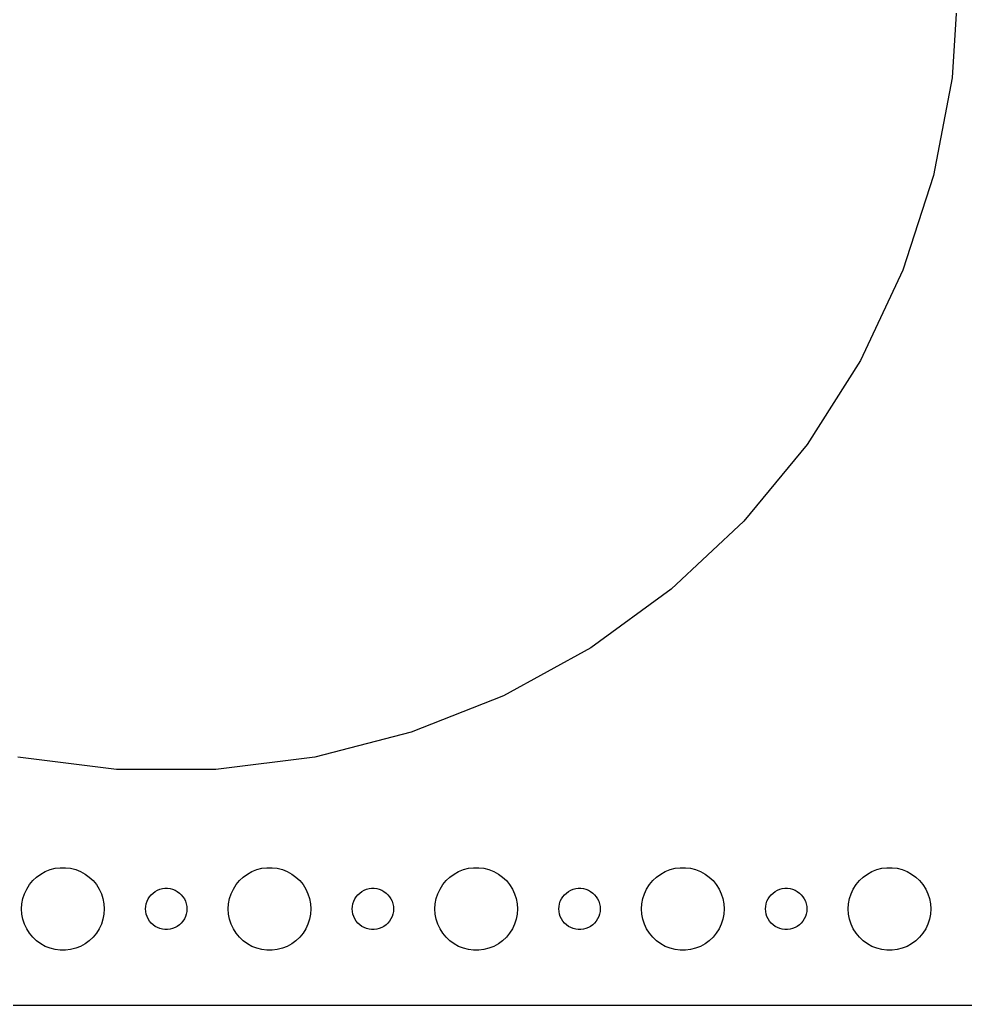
# Model space of a CAD drawing. Header units: metres. Extents: x -314 to 314, y -74 to 74.
# Drawn here: x -250.6 to -182, y -74.5 to -3 of the extents above; entities that cross this region are included whole.
import ezdxf

# ---------------------------------------------------------------- set-up
doc = ezdxf.new("R2010")
doc.units = ezdxf.units.M

msp = doc.modelspace()

# ---------------------------------------------------------------- linework, layer by layer
for p, q in [((-182.5, 0), (-182.953, -7.20665)), ((-182.953, -7.20665), (-184.306, -14.2997)), ((-184.306, -14.2997), (-186.538, -21.1672)), ((-186.538, -21.1672), (-189.612, -27.7008)), ((-189.612, -27.7008), (-193.482, -33.7977)), ((-193.482, -33.7977), (-198.084, -39.3615)), ((-198.084, -39.3615), (-203.348, -44.3045)), ((-203.348, -44.3045), (-209.19, -48.5488)), ((-209.19, -48.5488), (-215.518, -52.0276)), ((-215.518, -52.0276), (-222.232, -54.6857)), ((-222.232, -54.6857), (-229.226, -56.4815)), ((-243.61, -57.3865), (-250.774, -56.4815)), ((-229.226, -56.4815), (-236.39, -57.3865)), ((-236.39, -57.3865), (-243.61, -57.3865)), ((-249.412, -65.1885), (-249.107, -64.967)), ((-249.107, -64.967), (-248.777, -64.7855)), ((-248.777, -64.7855), (-248.427, -64.6468)), ((-248.427, -64.6468), (-248.062, -64.5531)), ((-248.062, -64.5531), (-247.688, -64.5059)), ((-247.688, -64.5059), (-247.312, -64.5059)), ((-247.312, -64.5059), (-246.938, -64.5531)), ((-246.938, -64.5531), (-246.573, -64.6468)), ((-246.573, -64.6468), (-246.223, -64.7855)), ((-246.223, -64.7855), (-245.893, -64.967)), ((-245.893, -64.967), (-245.588, -65.1885)), ((-234.412, -65.1885), (-234.107, -64.967)), ((-234.107, -64.967), (-233.777, -64.7855)), ((-233.777, -64.7855), (-233.427, -64.6468)), ((-233.427, -64.6468), (-233.062, -64.5531)), ((-233.062, -64.5531), (-232.688, -64.5059)), ((-232.688, -64.5059), (-232.312, -64.5059)), ((-232.312, -64.5059), (-231.938, -64.5531)), ((-231.938, -64.5531), (-231.573, -64.6468)), ((-231.573, -64.6468), (-231.223, -64.7855)), ((-231.223, -64.7855), (-230.893, -64.967)), ((-230.893, -64.967), (-230.588, -65.1885)), ((-219.412, -65.1885), (-219.107, -64.967)), ((-219.107, -64.967), (-218.777, -64.7855)), ((-218.777, -64.7855), (-218.427, -64.6468)), ((-218.427, -64.6468), (-218.062, -64.5531)), ((-218.062, -64.5531), (-217.688, -64.5059)), ((-217.688, -64.5059), (-217.312, -64.5059)), ((-217.312, -64.5059), (-216.938, -64.5531)), ((-216.938, -64.5531), (-216.573, -64.6468)), ((-216.573, -64.6468), (-216.223, -64.7855)), ((-216.223, -64.7855), (-215.893, -64.967)), ((-215.893, -64.967), (-215.588, -65.1885)), ((-204.412, -65.1885), (-204.107, -64.967)), ((-204.107, -64.967), (-203.777, -64.7855)), ((-203.777, -64.7855), (-203.427, -64.6468)), ((-203.427, -64.6468), (-203.062, -64.5531)), ((-203.062, -64.5531), (-202.688, -64.5059)), ((-202.688, -64.5059), (-202.312, -64.5059)), ((-202.312, -64.5059), (-201.938, -64.5531)), ((-201.938, -64.5531), (-201.573, -64.6468)), ((-201.573, -64.6468), (-201.223, -64.7855)), ((-201.223, -64.7855), (-200.893, -64.967)), ((-200.893, -64.967), (-200.588, -65.1885)), ((-189.412, -65.1885), (-189.107, -64.967)), ((-189.107, -64.967), (-188.777, -64.7855)), ((-188.777, -64.7855), (-188.427, -64.6468)), ((-188.427, -64.6468), (-188.062, -64.5531)), ((-188.062, -64.5531), (-187.688, -64.5059)), ((-187.688, -64.5059), (-187.312, -64.5059)), ((-187.312, -64.5059), (-186.938, -64.5531)), ((-186.938, -64.5531), (-186.573, -64.6468)), ((-186.573, -64.6468), (-186.223, -64.7855)), ((-186.223, -64.7855), (-185.893, -64.967)), ((-185.893, -64.967), (-185.588, -65.1885)), ((-250.129, -66.0547), (-249.927, -65.7366)), ((-249.927, -65.7366), (-249.687, -65.4464)), ((-249.687, -65.4464), (-249.412, -65.1885)), ((-245.588, -65.1885), (-245.313, -65.4464)), ((-245.313, -65.4464), (-245.073, -65.7366)), ((-245.073, -65.7366), (-244.871, -66.0547)), ((-235.129, -66.0547), (-234.927, -65.7366)), ((-234.927, -65.7366), (-234.687, -65.4464)), ((-234.687, -65.4464), (-234.412, -65.1885)), ((-230.588, -65.1885), (-230.313, -65.4464)), ((-230.313, -65.4464), (-230.073, -65.7366)), ((-230.073, -65.7366), (-229.871, -66.0547)), ((-220.129, -66.0547), (-219.927, -65.7366)), ((-219.927, -65.7366), (-219.687, -65.4464)), ((-219.687, -65.4464), (-219.412, -65.1885)), ((-215.588, -65.1885), (-215.313, -65.4464)), ((-215.313, -65.4464), (-215.073, -65.7366)), ((-215.073, -65.7366), (-214.871, -66.0547)), ((-205.129, -66.0547), (-204.927, -65.7366)), ((-204.927, -65.7366), (-204.687, -65.4464)), ((-204.687, -65.4464), (-204.412, -65.1885)), ((-200.588, -65.1885), (-200.313, -65.4464)), ((-200.313, -65.4464), (-200.073, -65.7366)), ((-200.073, -65.7366), (-199.871, -66.0547)), ((-190.129, -66.0547), (-189.927, -65.7366)), ((-189.927, -65.7366), (-189.687, -65.4464)), ((-189.687, -65.4464), (-189.412, -65.1885)), ((-185.588, -65.1885), (-185.313, -65.4464)), ((-185.313, -65.4464), (-185.073, -65.7366)), ((-185.073, -65.7366), (-184.871, -66.0547)), ((-250.406, -66.7539), (-250.289, -66.3956)), ((-250.289, -66.3956), (-250.129, -66.0547)), ((-244.871, -66.0547), (-244.711, -66.3956)), ((-244.711, -66.3956), (-244.594, -66.7539)), ((-241.214, -66.6183), (-241.093, -66.4732)), ((-241.093, -66.4732), (-240.956, -66.3442)), ((-240.956, -66.3442), (-240.804, -66.2335)), ((-240.804, -66.2335), (-240.639, -66.1428)), ((-240.639, -66.1428), (-240.464, -66.0734)), ((-240.464, -66.0734), (-240.281, -66.0266)), ((-240.281, -66.0266), (-240.094, -66.003)), ((-240.094, -66.003), (-239.906, -66.003)), ((-239.906, -66.003), (-239.719, -66.0266)), ((-239.719, -66.0266), (-239.536, -66.0734)), ((-239.536, -66.0734), (-239.361, -66.1428)), ((-239.361, -66.1428), (-239.196, -66.2335)), ((-239.196, -66.2335), (-239.044, -66.3442)), ((-239.044, -66.3442), (-238.907, -66.4732)), ((-238.907, -66.4732), (-238.786, -66.6183)), ((-235.406, -66.7539), (-235.289, -66.3956)), ((-235.289, -66.3956), (-235.129, -66.0547)), ((-229.871, -66.0547), (-229.711, -66.3956)), ((-229.711, -66.3956), (-229.594, -66.7539)), ((-226.214, -66.6183), (-226.093, -66.4732)), ((-226.093, -66.4732), (-225.956, -66.3442)), ((-225.956, -66.3442), (-225.804, -66.2335)), ((-225.804, -66.2335), (-225.639, -66.1428)), ((-225.639, -66.1428), (-225.464, -66.0734)), ((-225.464, -66.0734), (-225.281, -66.0266)), ((-225.281, -66.0266), (-225.094, -66.003)), ((-225.094, -66.003), (-224.906, -66.003)), ((-224.906, -66.003), (-224.719, -66.0266)), ((-224.719, -66.0266), (-224.536, -66.0734)), ((-224.536, -66.0734), (-224.361, -66.1428)), ((-224.361, -66.1428), (-224.196, -66.2335)), ((-224.196, -66.2335), (-224.044, -66.3442)), ((-224.044, -66.3442), (-223.907, -66.4732)), ((-223.907, -66.4732), (-223.786, -66.6183)), ((-220.406, -66.7539), (-220.289, -66.3956)), ((-220.289, -66.3956), (-220.129, -66.0547)), ((-214.871, -66.0547), (-214.711, -66.3956)), ((-214.711, -66.3956), (-214.594, -66.7539)), ((-211.214, -66.6183), (-211.093, -66.4732)), ((-211.093, -66.4732), (-210.956, -66.3442)), ((-210.956, -66.3442), (-210.804, -66.2335)), ((-210.804, -66.2335), (-210.639, -66.1428)), ((-210.639, -66.1428), (-210.464, -66.0734)), ((-210.464, -66.0734), (-210.281, -66.0266)), ((-210.281, -66.0266), (-210.094, -66.003)), ((-210.094, -66.003), (-209.906, -66.003)), ((-209.906, -66.003), (-209.719, -66.0266)), ((-209.719, -66.0266), (-209.536, -66.0734)), ((-209.536, -66.0734), (-209.361, -66.1428)), ((-209.361, -66.1428), (-209.196, -66.2335)), ((-209.196, -66.2335), (-209.044, -66.3442)), ((-209.044, -66.3442), (-208.907, -66.4732)), ((-208.907, -66.4732), (-208.786, -66.6183)), ((-205.406, -66.7539), (-205.289, -66.3956)), ((-205.289, -66.3956), (-205.129, -66.0547)), ((-199.871, -66.0547), (-199.711, -66.3956)), ((-199.711, -66.3956), (-199.594, -66.7539)), ((-196.214, -66.6183), (-196.093, -66.4732)), ((-196.093, -66.4732), (-195.956, -66.3442)), ((-195.956, -66.3442), (-195.804, -66.2335)), ((-195.804, -66.2335), (-195.639, -66.1428)), ((-195.639, -66.1428), (-195.464, -66.0734)), ((-195.464, -66.0734), (-195.281, -66.0266)), ((-195.281, -66.0266), (-195.094, -66.003)), ((-195.094, -66.003), (-194.906, -66.003)), ((-194.906, -66.003), (-194.719, -66.0266)), ((-194.719, -66.0266), (-194.536, -66.0734)), ((-194.536, -66.0734), (-194.361, -66.1428)), ((-194.361, -66.1428), (-194.196, -66.2335)), ((-194.196, -66.2335), (-194.044, -66.3442)), ((-194.044, -66.3442), (-193.907, -66.4732)), ((-193.907, -66.4732), (-193.786, -66.6183)), ((-190.406, -66.7539), (-190.289, -66.3956)), ((-190.289, -66.3956), (-190.129, -66.0547)), ((-184.871, -66.0547), (-184.711, -66.3956)), ((-184.711, -66.3956), (-184.594, -66.7539)), ((-250.5, -67.5), (-250.476, -67.124)), ((-250.476, -67.124), (-250.406, -66.7539)), ((-244.594, -66.7539), (-244.524, -67.124)), ((-244.524, -67.124), (-244.5, -67.5)), ((-241.488, -67.312), (-241.453, -67.127)), ((-241.453, -67.127), (-241.395, -66.9478)), ((-241.395, -66.9478), (-241.314, -66.7774)), ((-241.314, -66.7774), (-241.214, -66.6183)), ((-238.786, -66.6183), (-238.686, -66.7774)), ((-238.686, -66.7774), (-238.605, -66.9478)), ((-238.605, -66.9478), (-238.547, -67.127)), ((-238.547, -67.127), (-238.512, -67.312)), ((-235.5, -67.5), (-235.476, -67.124)), ((-235.476, -67.124), (-235.406, -66.7539)), ((-229.594, -66.7539), (-229.524, -67.124)), ((-229.524, -67.124), (-229.5, -67.5)), ((-226.488, -67.312), (-226.453, -67.127)), ((-226.453, -67.127), (-226.395, -66.9478)), ((-226.395, -66.9478), (-226.314, -66.7774)), ((-226.314, -66.7774), (-226.214, -66.6183)), ((-223.786, -66.6183), (-223.686, -66.7774)), ((-223.686, -66.7774), (-223.605, -66.9478)), ((-223.605, -66.9478), (-223.547, -67.127)), ((-223.547, -67.127), (-223.512, -67.312)), ((-220.5, -67.5), (-220.476, -67.124)), ((-220.476, -67.124), (-220.406, -66.7539)), ((-214.594, -66.7539), (-214.524, -67.124)), ((-214.524, -67.124), (-214.5, -67.5)), ((-211.488, -67.312), (-211.453, -67.127)), ((-211.453, -67.127), (-211.395, -66.9478)), ((-211.395, -66.9478), (-211.314, -66.7774)), ((-211.314, -66.7774), (-211.214, -66.6183)), ((-208.786, -66.6183), (-208.686, -66.7774)), ((-208.686, -66.7774), (-208.605, -66.9478)), ((-208.605, -66.9478), (-208.547, -67.127)), ((-208.547, -67.127), (-208.512, -67.312)), ((-205.5, -67.5), (-205.476, -67.124)), ((-205.476, -67.124), (-205.406, -66.7539)), ((-199.594, -66.7539), (-199.524, -67.124)), ((-199.524, -67.124), (-199.5, -67.5)), ((-196.488, -67.312), (-196.453, -67.127)), ((-196.453, -67.127), (-196.395, -66.9478)), ((-196.395, -66.9478), (-196.314, -66.7774)), ((-196.314, -66.7774), (-196.214, -66.6183)), ((-193.786, -66.6183), (-193.686, -66.7774)), ((-193.686, -66.7774), (-193.605, -66.9478)), ((-193.605, -66.9478), (-193.547, -67.127)), ((-193.547, -67.127), (-193.512, -67.312)), ((-190.5, -67.5), (-190.476, -67.124)), ((-190.476, -67.124), (-190.406, -66.7539)), ((-184.594, -66.7539), (-184.524, -67.124)), ((-184.524, -67.124), (-184.5, -67.5)), ((-250.476, -67.876), (-250.5, -67.5)), ((-250.406, -68.2461), (-250.476, -67.876)), ((-244.524, -67.876), (-244.594, -68.2461)), ((-244.5, -67.5), (-244.524, -67.876)), ((-241.5, -67.5), (-241.488, -67.312)), ((-241.488, -67.688), (-241.5, -67.5)), ((-241.453, -67.873), (-241.488, -67.688)), ((-241.395, -68.0522), (-241.453, -67.873)), ((-238.547, -67.873), (-238.605, -68.0522)), ((-238.512, -67.688), (-238.547, -67.873)), ((-238.512, -67.312), (-238.5, -67.5)), ((-238.5, -67.5), (-238.512, -67.688)), ((-235.476, -67.876), (-235.5, -67.5)), ((-235.406, -68.2461), (-235.476, -67.876)), ((-229.524, -67.876), (-229.594, -68.2461)), ((-229.5, -67.5), (-229.524, -67.876)), ((-226.5, -67.5), (-226.488, -67.312)), ((-226.488, -67.688), (-226.5, -67.5)), ((-226.453, -67.873), (-226.488, -67.688)), ((-226.395, -68.0522), (-226.453, -67.873)), ((-223.547, -67.873), (-223.605, -68.0522)), ((-223.512, -67.688), (-223.547, -67.873)), ((-223.512, -67.312), (-223.5, -67.5)), ((-223.5, -67.5), (-223.512, -67.688)), ((-220.476, -67.876), (-220.5, -67.5)), ((-220.406, -68.2461), (-220.476, -67.876)), ((-214.524, -67.876), (-214.594, -68.2461)), ((-214.5, -67.5), (-214.524, -67.876)), ((-211.5, -67.5), (-211.488, -67.312)), ((-211.488, -67.688), (-211.5, -67.5)), ((-211.453, -67.873), (-211.488, -67.688)), ((-211.395, -68.0522), (-211.453, -67.873)), ((-208.547, -67.873), (-208.605, -68.0522)), ((-208.512, -67.688), (-208.547, -67.873)), ((-208.512, -67.312), (-208.5, -67.5)), ((-208.5, -67.5), (-208.512, -67.688)), ((-205.476, -67.876), (-205.5, -67.5)), ((-205.406, -68.2461), (-205.476, -67.876)), ((-199.524, -67.876), (-199.594, -68.2461)), ((-199.5, -67.5), (-199.524, -67.876)), ((-196.5, -67.5), (-196.488, -67.312)), ((-196.488, -67.688), (-196.5, -67.5)), ((-196.453, -67.873), (-196.488, -67.688)), ((-196.395, -68.0522), (-196.453, -67.873)), ((-193.547, -67.873), (-193.605, -68.0522)), ((-193.512, -67.688), (-193.547, -67.873)), ((-193.512, -67.312), (-193.5, -67.5)), ((-193.5, -67.5), (-193.512, -67.688)), ((-190.476, -67.876), (-190.5, -67.5)), ((-190.406, -68.2461), (-190.476, -67.876)), ((-184.524, -67.876), (-184.594, -68.2461)), ((-184.5, -67.5), (-184.524, -67.876)), ((-250.289, -68.6044), (-250.406, -68.2461)), ((-250.129, -68.9453), (-250.289, -68.6044)), ((-244.711, -68.6044), (-244.871, -68.9453)), ((-244.594, -68.2461), (-244.711, -68.6044)), ((-241.314, -68.2226), (-241.395, -68.0522)), ((-241.214, -68.3817), (-241.314, -68.2226)), ((-241.093, -68.5268), (-241.214, -68.3817)), ((-240.956, -68.6558), (-241.093, -68.5268)), ((-238.907, -68.5268), (-239.044, -68.6558)), ((-238.786, -68.3817), (-238.907, -68.5268)), ((-238.686, -68.2226), (-238.786, -68.3817)), ((-238.605, -68.0522), (-238.686, -68.2226)), ((-235.289, -68.6044), (-235.406, -68.2461)), ((-235.129, -68.9453), (-235.289, -68.6044)), ((-229.711, -68.6044), (-229.871, -68.9453)), ((-229.594, -68.2461), (-229.711, -68.6044)), ((-226.314, -68.2226), (-226.395, -68.0522)), ((-226.214, -68.3817), (-226.314, -68.2226)), ((-226.093, -68.5268), (-226.214, -68.3817)), ((-225.956, -68.6558), (-226.093, -68.5268)), ((-223.907, -68.5268), (-224.044, -68.6558)), ((-223.786, -68.3817), (-223.907, -68.5268)), ((-223.686, -68.2226), (-223.786, -68.3817)), ((-223.605, -68.0522), (-223.686, -68.2226)), ((-220.289, -68.6044), (-220.406, -68.2461)), ((-220.129, -68.9453), (-220.289, -68.6044)), ((-214.711, -68.6044), (-214.871, -68.9453)), ((-214.594, -68.2461), (-214.711, -68.6044)), ((-211.314, -68.2226), (-211.395, -68.0522)), ((-211.214, -68.3817), (-211.314, -68.2226)), ((-211.093, -68.5268), (-211.214, -68.3817)), ((-210.956, -68.6558), (-211.093, -68.5268)), ((-208.907, -68.5268), (-209.044, -68.6558)), ((-208.786, -68.3817), (-208.907, -68.5268)), ((-208.686, -68.2226), (-208.786, -68.3817)), ((-208.605, -68.0522), (-208.686, -68.2226)), ((-205.289, -68.6044), (-205.406, -68.2461)), ((-205.129, -68.9453), (-205.289, -68.6044)), ((-199.711, -68.6044), (-199.871, -68.9453)), ((-199.594, -68.2461), (-199.711, -68.6044)), ((-196.314, -68.2226), (-196.395, -68.0522)), ((-196.214, -68.3817), (-196.314, -68.2226)), ((-196.093, -68.5268), (-196.214, -68.3817)), ((-195.956, -68.6558), (-196.093, -68.5268)), ((-193.907, -68.5268), (-194.044, -68.6558)), ((-193.786, -68.3817), (-193.907, -68.5268)), ((-193.686, -68.2226), (-193.786, -68.3817)), ((-193.605, -68.0522), (-193.686, -68.2226)), ((-190.289, -68.6044), (-190.406, -68.2461)), ((-190.129, -68.9453), (-190.289, -68.6044)), ((-184.711, -68.6044), (-184.871, -68.9453)), ((-184.594, -68.2461), (-184.711, -68.6044)), ((-249.927, -69.2634), (-250.129, -68.9453)), ((-249.687, -69.5536), (-249.927, -69.2634)), ((-245.073, -69.2634), (-245.313, -69.5536)), ((-244.871, -68.9453), (-245.073, -69.2634)), ((-240.804, -68.7665), (-240.956, -68.6558)), ((-240.639, -68.8572), (-240.804, -68.7665)), ((-240.464, -68.9266), (-240.639, -68.8572)), ((-240.281, -68.9734), (-240.464, -68.9266)), ((-240.094, -68.997), (-240.281, -68.9734)), ((-239.906, -68.997), (-240.094, -68.997)), ((-239.719, -68.9734), (-239.906, -68.997)), ((-239.536, -68.9266), (-239.719, -68.9734)), ((-239.361, -68.8572), (-239.536, -68.9266)), ((-239.196, -68.7665), (-239.361, -68.8572)), ((-239.044, -68.6558), (-239.196, -68.7665)), ((-234.927, -69.2634), (-235.129, -68.9453)), ((-234.687, -69.5536), (-234.927, -69.2634)), ((-230.073, -69.2634), (-230.313, -69.5536)), ((-229.871, -68.9453), (-230.073, -69.2634)), ((-225.804, -68.7665), (-225.956, -68.6558)), ((-225.639, -68.8572), (-225.804, -68.7665)), ((-225.464, -68.9266), (-225.639, -68.8572)), ((-225.281, -68.9734), (-225.464, -68.9266)), ((-225.094, -68.997), (-225.281, -68.9734)), ((-224.906, -68.997), (-225.094, -68.997)), ((-224.719, -68.9734), (-224.906, -68.997)), ((-224.536, -68.9266), (-224.719, -68.9734)), ((-224.361, -68.8572), (-224.536, -68.9266)), ((-224.196, -68.7665), (-224.361, -68.8572)), ((-224.044, -68.6558), (-224.196, -68.7665)), ((-219.927, -69.2634), (-220.129, -68.9453)), ((-219.687, -69.5536), (-219.927, -69.2634)), ((-215.073, -69.2634), (-215.313, -69.5536)), ((-214.871, -68.9453), (-215.073, -69.2634)), ((-210.804, -68.7665), (-210.956, -68.6558)), ((-210.639, -68.8572), (-210.804, -68.7665)), ((-210.464, -68.9266), (-210.639, -68.8572)), ((-210.281, -68.9734), (-210.464, -68.9266)), ((-210.094, -68.997), (-210.281, -68.9734)), ((-209.906, -68.997), (-210.094, -68.997)), ((-209.719, -68.9734), (-209.906, -68.997)), ((-209.536, -68.9266), (-209.719, -68.9734)), ((-209.361, -68.8572), (-209.536, -68.9266)), ((-209.196, -68.7665), (-209.361, -68.8572)), ((-209.044, -68.6558), (-209.196, -68.7665)), ((-204.927, -69.2634), (-205.129, -68.9453)), ((-204.687, -69.5536), (-204.927, -69.2634)), ((-200.073, -69.2634), (-200.313, -69.5536)), ((-199.871, -68.9453), (-200.073, -69.2634)), ((-195.804, -68.7665), (-195.956, -68.6558)), ((-195.639, -68.8572), (-195.804, -68.7665)), ((-195.464, -68.9266), (-195.639, -68.8572)), ((-195.281, -68.9734), (-195.464, -68.9266)), ((-195.094, -68.997), (-195.281, -68.9734)), ((-194.906, -68.997), (-195.094, -68.997)), ((-194.719, -68.9734), (-194.906, -68.997)), ((-194.536, -68.9266), (-194.719, -68.9734)), ((-194.361, -68.8572), (-194.536, -68.9266)), ((-194.196, -68.7665), (-194.361, -68.8572)), ((-194.044, -68.6558), (-194.196, -68.7665)), ((-189.927, -69.2634), (-190.129, -68.9453)), ((-189.687, -69.5536), (-189.927, -69.2634)), ((-185.073, -69.2634), (-185.313, -69.5536)), ((-184.871, -68.9453), (-185.073, -69.2634)), ((-249.412, -69.8115), (-249.687, -69.5536)), ((-249.107, -70.033), (-249.412, -69.8115)), ((-248.777, -70.2145), (-249.107, -70.033)), ((-245.893, -70.033), (-246.223, -70.2145)), ((-245.588, -69.8115), (-245.893, -70.033)), ((-245.313, -69.5536), (-245.588, -69.8115)), ((-234.412, -69.8115), (-234.687, -69.5536)), ((-234.107, -70.033), (-234.412, -69.8115)), ((-233.777, -70.2145), (-234.107, -70.033)), ((-230.893, -70.033), (-231.223, -70.2145)), ((-230.588, -69.8115), (-230.893, -70.033)), ((-230.313, -69.5536), (-230.588, -69.8115)), ((-219.412, -69.8115), (-219.687, -69.5536)), ((-219.107, -70.033), (-219.412, -69.8115)), ((-218.777, -70.2145), (-219.107, -70.033)), ((-215.893, -70.033), (-216.223, -70.2145)), ((-215.588, -69.8115), (-215.893, -70.033)), ((-215.313, -69.5536), (-215.588, -69.8115)), ((-204.412, -69.8115), (-204.687, -69.5536)), ((-204.107, -70.033), (-204.412, -69.8115)), ((-203.777, -70.2145), (-204.107, -70.033)), ((-200.893, -70.033), (-201.223, -70.2145)), ((-200.588, -69.8115), (-200.893, -70.033)), ((-200.313, -69.5536), (-200.588, -69.8115)), ((-189.412, -69.8115), (-189.687, -69.5536)), ((-189.107, -70.033), (-189.412, -69.8115)), ((-188.777, -70.2145), (-189.107, -70.033)), ((-185.893, -70.033), (-186.223, -70.2145)), ((-185.588, -69.8115), (-185.893, -70.033)), ((-185.313, -69.5536), (-185.588, -69.8115)), ((-248.427, -70.3532), (-248.777, -70.2145)), ((-248.062, -70.4469), (-248.427, -70.3532)), ((-247.688, -70.4941), (-248.062, -70.4469)), ((-247.312, -70.4941), (-247.688, -70.4941)), ((-246.938, -70.4469), (-247.312, -70.4941)), ((-246.573, -70.3532), (-246.938, -70.4469)), ((-246.223, -70.2145), (-246.573, -70.3532)), ((-233.427, -70.3532), (-233.777, -70.2145)), ((-233.062, -70.4469), (-233.427, -70.3532)), ((-232.688, -70.4941), (-233.062, -70.4469)), ((-232.312, -70.4941), (-232.688, -70.4941)), ((-231.938, -70.4469), (-232.312, -70.4941)), ((-231.573, -70.3532), (-231.938, -70.4469)), ((-231.223, -70.2145), (-231.573, -70.3532)), ((-218.427, -70.3532), (-218.777, -70.2145)), ((-218.062, -70.4469), (-218.427, -70.3532)), ((-217.688, -70.4941), (-218.062, -70.4469)), ((-217.312, -70.4941), (-217.688, -70.4941)), ((-216.938, -70.4469), (-217.312, -70.4941)), ((-216.573, -70.3532), (-216.938, -70.4469)), ((-216.223, -70.2145), (-216.573, -70.3532)), ((-203.427, -70.3532), (-203.777, -70.2145)), ((-203.062, -70.4469), (-203.427, -70.3532)), ((-202.688, -70.4941), (-203.062, -70.4469)), ((-202.312, -70.4941), (-202.688, -70.4941)), ((-201.938, -70.4469), (-202.312, -70.4941)), ((-201.573, -70.3532), (-201.938, -70.4469)), ((-201.223, -70.2145), (-201.573, -70.3532)), ((-188.427, -70.3532), (-188.777, -70.2145)), ((-188.062, -70.4469), (-188.427, -70.3532)), ((-187.688, -70.4941), (-188.062, -70.4469)), ((-187.312, -70.4941), (-187.688, -70.4941)), ((-186.938, -70.4469), (-187.312, -70.4941)), ((-186.573, -70.3532), (-186.938, -70.4469)), ((-186.223, -70.2145), (-186.573, -70.3532)), ((-309.814, -74.4901), (309.814, -74.4901))]:
    msp.add_line(p, q)

doc.saveas('drawing.dxf')
